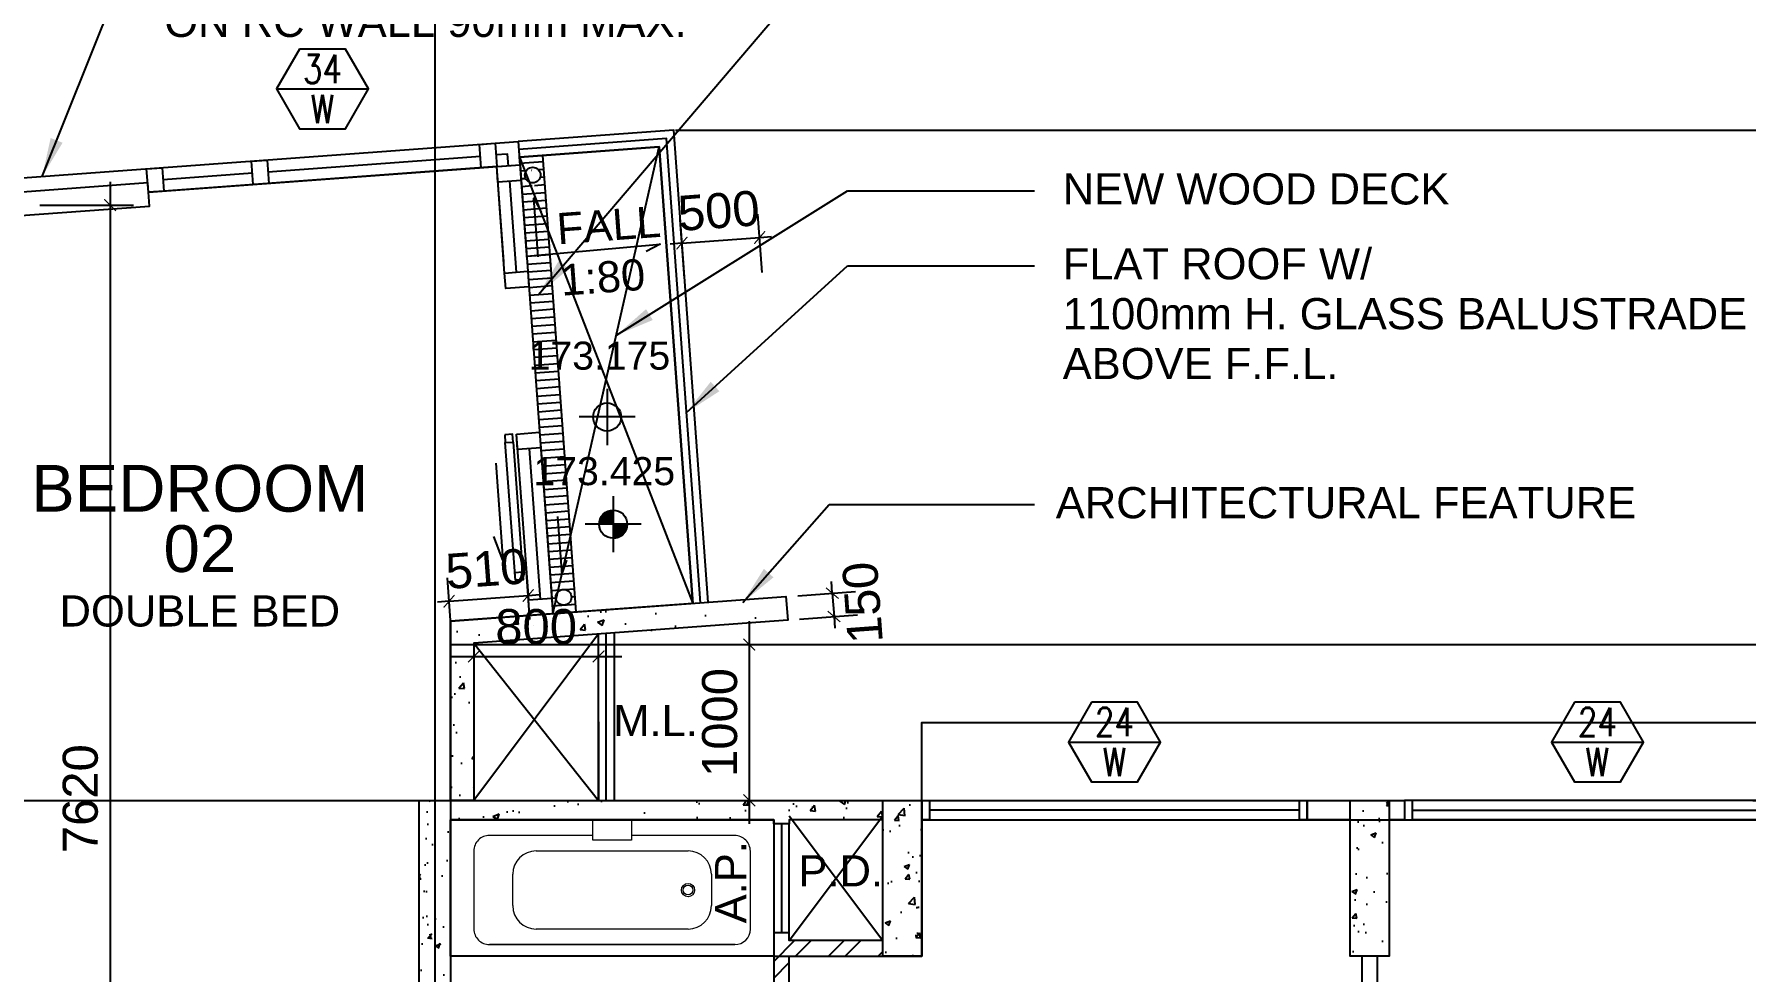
# Model space of a CAD drawing. Header units: millimetres. Extents: x 1500 to 71987, y 7230 to 49618.
# Drawn here: x 52428 to 63415, y 34350 to 40367 of the extents above; entities that cross this region are included whole.
import ezdxf
from ezdxf.enums import TextEntityAlignment as Align

# ---------------------------------------------------------------- set-up
doc = ezdxf.new("R2010")
doc.units = ezdxf.units.MM
doc.header["$MEASUREMENT"] = 0
doc.linetypes.add('CENTERX2', pattern=[101.6, 63.5, -12.7, 12.7, -12.7])
doc.layers.get('0').update_dxf_attribs({"color": 8})
doc.layers.get('Defpoints').update_dxf_attribs({"color": 8})
for name, color, linetype in [('Architectural Features', 8, 'Continuous'), ('arrow', 8, 'Continuous'), ('channel', 8, 'Continuous'), ('DLN032__', 8, 'Continuous'), ('DLN314__', 8, 'Continuous'), ('Dry Wall', 8, 'Continuous'), ('FP - BUILDIN FURNITURE', 8, 'Continuous'), ('GBP A.P.', 8, 'Continuous'), ('GBP Dim', 8, 'Continuous'), ('GBP Text 200', 8, 'Continuous'), ('GBP Text 250', 8, 'Continuous'), ('grid', 8, 'CENTERX2'), ('hatch', 8, 'Continuous'), ('LEVEL', 8, 'Continuous'), ('metal louvres', 8, 'Continuous'), ('PD', 8, 'Continuous'), ('PD DOOR', 8, 'Continuous'), ('RCP_text', 8, 'Continuous'), ('TEXT', 8, 'Continuous'), ('TEXT Ref', 8, 'Continuous'), ('WALL-NEW', 8, 'Continuous'), ('WALL-STRUCTURE', 8, 'Continuous'), ('WINDOW', 8, 'Continuous'), ('Window Mark', 8, 'Continuous'), ('WINDOW-MULLION', 8, 'Continuous'), ('zzz-room mix', 8, 'Continuous')]:
    doc.layers.add(name, color=color, linetype=linetype)
doc.layers.add('TENDER LP-Furn loose2', color=8, linetype='Continuous', lineweight=0)
doc.styles.add('ARIAL', font='arial.ttf')
doc.styles.add('BH', font='arial.ttf')
doc.styles.add('ROMANS', font='romans.shx')
doc.dimstyles.new('200 GBP', dxfattribs={"dimscale": 1.5, "dimtxt": 150, "dimasz": 50, "dimexe": 100, "dimexo": 50, "dimgap": 50, "dimtad": 1, "dimdec": 0, "dimzin": 0, "dimdsep": 46, "dimtxsty": 'BH', "dimblk": 'ARCHTICK', "dimcen": 0.09, "dimdle": 100, "dimclrd": 9, "dimclre": 9, "dimclrt": 1, "dimadec": 0, "dimazin": 0, "dimtfac": 1, "dimtdec": 0, "dimtix": 1, "dimtmove": 2, "dimatfit": 3, "dimldrblk": 'ARCHTICK', "dimfxl": 300, "dimfxlon": 1, "dimtolj": 1, "dimtzin": 0, "dimarcsym": 0})
doc.dimstyles.get("Standard").update_dxf_attribs({"dimtxt": 0.18, "dimasz": 0.18, "dimexe": 0.18, "dimexo": 0.0625, "dimgap": 0.09, "dimtad": 0, "dimtih": 1, "dimtoh": 1, "dimdec": 4, "dimzin": 0, "dimdsep": 46, "dimtxsty": 'Standard', "dimcen": 0.09, "dimadec": 0, "dimazin": 0, "dimtfac": 1, "dimtdec": 4, "dimtofl": 0, "dimtmove": 0, "dimatfit": 3, "dimfxl": 1, "dimtolj": 1, "dimtzin": 0, "dimarcsym": 0})

# ---------------------------------------------------------------- blocks, each defined once
blk = doc.blocks.new('MISCWINDOWS')
blk.add_line((-4.04, 0), (4.04, 0))
blk.add_lwpolyline([(-2.02, 3.5), (-4.04, 0), (-2.02, -3.5), (2.02, -3.5), (4.04, 0), (2.02, 3.5)], close=True)
at = {"style": 'BH'}
for tag, p in [('MARK_NUMBER', (0, 1.75)), ('DWG_NUMBER', (0, -1.75))]:
    blk.add_attdef(tag, text='', height=2.5, dxfattribs=at).set_placement(p, align=Align.MIDDLE_CENTER)
blk = doc.blocks.new('A$C65CE4B9A')
at = {"layer": 'grid', "ltscale": 200}
for p, q in [((-14000, 10500), (-14000, -20450)), ((-66500, 0), (0, 0))]:
    blk.add_line(p, q, dxfattribs=at)
blk = doc.blocks.new('_ArchTick')
at = {"color": 0, "const_width": 0.1}
blk.add_lwpolyline([(0.5, 0.5), (-0.5, -0.5)], dxfattribs=at)
blk = doc.blocks.new('*D191')
at = {"layer": 'Defpoints', "color": 0, "transparency": 16777216}
for p in [(56535, 42791), (56535, 42341), (52000, 39118)]:
    blk.add_point(p, dxfattribs=at)
at = {"layer": 'GBP Dim', "color": 9, "lineweight": -2, "transparency": 16777216}
for p, q in [((52000, 42341), (52000, 42941)), ((56535, 42416), (56535, 42941)), ((51850, 42791), (56685, 42791))]:
    blk.add_line(p, q, dxfattribs=at)
at = {"layer": 'GBP Dim', "color": 9, "lineweight": -2, "transparency": 16777216, "xscale": 75, "yscale": 75, "zscale": 75, "rotation": 180}
blk.add_blockref('_ArchTick', (52000, 42791), dxfattribs=at)
at = {"layer": 'GBP Dim', "color": 9, "lineweight": -2, "transparency": 16777216, "xscale": 75, "yscale": 75, "zscale": 75}
blk.add_blockref('_ArchTick', (56535, 42791), dxfattribs=at)
at = {"layer": 'GBP Dim', "transparency": 16777216, "insert": (54267, 42980), "char_height": 225, "attachment_point": 5, "style": 'BH'}
blk.add_mtext('\\A1;4535', dxfattribs=at)
blk = doc.blocks.new('*D200')
at = {"layer": 'Defpoints', "color": 0, "transparency": 16777216}
for p in [(53024, 41227), (53161, 39354), (52039, 39271)]:
    blk.add_point(p, dxfattribs=at)
at = {"layer": 'GBP Dim', "color": 9, "lineweight": -2, "transparency": 16777216}
for p, q in [((53056, 40778), (53013, 41377)), ((51752, 41134), (53173, 41238)), ((51934, 40696), (51891, 41294))]:
    blk.add_line(p, q, dxfattribs=at)
at = {"layer": 'GBP Dim', "color": 9, "lineweight": -2, "transparency": 16777216, "xscale": 75, "yscale": 75, "zscale": 75}
for p, rotation in [((53024, 41227), 4.194182783190666), ((51902, 41145), 184.1941827831907)]:
    blk.add_blockref('_ArchTick', p, dxfattribs=dict(at, rotation=rotation))
at = {"layer": 'GBP Dim', "transparency": 16777216, "insert": (52449, 41375), "char_height": 225, "attachment_point": 5, "rotation": 4.1942, "style": 'BH'}
blk.add_mtext('\\A1;1125', dxfattribs=at)
blk = doc.blocks.new('*D201')
at = {"layer": 'Defpoints', "color": 0, "transparency": 16777216}
for p in [(55412, 41402), (55550, 39529), (53161, 39354)]:
    blk.add_point(p, dxfattribs=at)
at = {"layer": 'GBP Dim', "color": 9, "lineweight": -2, "transparency": 16777216}
for p, q in [((55445, 40953), (55401, 41552)), ((52874, 41216), (55562, 41413)), ((53056, 40778), (53013, 41377))]:
    blk.add_line(p, q, dxfattribs=at)
at = {"layer": 'GBP Dim', "color": 9, "lineweight": -2, "transparency": 16777216, "xscale": 75, "yscale": 75, "zscale": 75}
for p, rotation in [((55412, 41402), 4.194182783190666), ((53024, 41227), 184.1941827831907)]:
    blk.add_blockref('_ArchTick', p, dxfattribs=dict(at, rotation=rotation))
at = {"layer": 'GBP Dim', "transparency": 16777216, "insert": (54204, 41504), "char_height": 225, "attachment_point": 5, "rotation": 4.1942, "style": 'BH'}
blk.add_mtext('\\A1;2395', dxfattribs=at)
blk = doc.blocks.new('*D171')
at = {"layer": 'Defpoints', "color": 0, "transparency": 16777216}
for p in [(56409, 41475), (56547, 39602), (55550, 39529)]:
    blk.add_point(p, dxfattribs=at)
at = {"layer": 'GBP Dim', "color": 9, "lineweight": -2, "transparency": 16777216}
for p, q in [((55445, 40953), (55401, 41552)), ((56442, 41026), (56399, 41625)), ((55263, 41391), (56559, 41486))]:
    blk.add_line(p, q, dxfattribs=at)
at = {"layer": 'GBP Dim', "color": 9, "lineweight": -2, "transparency": 16777216, "xscale": 75, "yscale": 75, "zscale": 75}
for p, rotation in [((55412, 41402), 184.1941827831907), ((56409, 41475), 4.194182783190666)]:
    blk.add_blockref('_ArchTick', p, dxfattribs=dict(at, rotation=rotation))
at = {"layer": 'GBP Dim', "transparency": 16777216, "insert": (55897, 41628), "char_height": 225, "attachment_point": 5, "rotation": 4.1942, "style": 'BH'}
blk.add_mtext('\\A1;1000', dxfattribs=at)
blk = doc.blocks.new('*D163')
at = {"layer": 'Defpoints', "color": 0, "transparency": 16777216}
for p in [(55599, 36765), (55107, 36500), (55616, 36537)]:
    blk.add_point(p, dxfattribs=at)
at = {"layer": 'GBP Dim', "color": 9, "lineweight": -2, "transparency": 16777216}
for p, q in [((55610, 36612), (55588, 36915)), ((55102, 36575), (55080, 36878)), ((55091, 36728), (55016, 36723)), ((55091, 36728), (55599, 36765)), ((55599, 36765), (55674, 36771))]:
    blk.add_line(p, q, dxfattribs=at)
at = {"layer": 'GBP Dim', "color": 9, "lineweight": -2, "transparency": 16777216, "xscale": 75, "yscale": 75, "zscale": 75}
for p, rotation in [((55599, 36765), 184.1656298910636), ((55091, 36728), 4.165629891063656)]:
    blk.add_blockref('_ArchTick', p, dxfattribs=dict(at, rotation=rotation))
at = {"layer": 'GBP Dim', "transparency": 16777216, "insert": (55331, 36936), "char_height": 225, "attachment_point": 5, "rotation": 4.1656, "style": 'BH'}
blk.add_mtext('\\A1;510', dxfattribs=at)
blk = doc.blocks.new('*D164')
at = {"layer": 'Defpoints', "color": 0, "transparency": 16777216}
for p in [(52039, 39271), (52050, 31651), (52915, 31651)]:
    blk.add_point(p, dxfattribs=at)
at = {"layer": 'GBP Dim', "color": 9, "lineweight": -2, "transparency": 16777216}
for p, q in [((52915, 39421), (52915, 31501)), ((52465, 39271), (53065, 39271)), ((52465, 31651), (53065, 31651))]:
    blk.add_line(p, q, dxfattribs=at)
at = {"layer": 'GBP Dim', "color": 9, "lineweight": -2, "transparency": 16777216, "xscale": 75, "yscale": 75, "zscale": 75}
for p, rotation in [((52915, 39271), 90), ((52915, 31651), 270)]:
    blk.add_blockref('_ArchTick', p, dxfattribs=dict(at, rotation=rotation))
at = {"layer": 'GBP Dim', "transparency": 16777216, "insert": (52725, 35461), "char_height": 225, "attachment_point": 5, "rotation": 90, "style": 'BH'}
blk.add_mtext('\\A1;7620', dxfattribs=at)
blk = doc.blocks.new('*D142')
at = {"layer": 'Defpoints', "color": 0, "transparency": 16777216}
for p in [(55600, 35950), (55600, 35450), (67378, 35450)]:
    blk.add_point(p, dxfattribs=at)
at = {"layer": 'GBP Dim', "color": 9, "lineweight": -2, "transparency": 16777216}
for p, q in [((66928, 35950), (67528, 35950)), ((67378, 35950), (67378, 36025)), ((67378, 35950), (67378, 35450)), ((66928, 35450), (67528, 35450)), ((67378, 35450), (67378, 35375))]:
    blk.add_line(p, q, dxfattribs=at)
at = {"layer": 'GBP Dim', "color": 9, "lineweight": -2, "transparency": 16777216, "xscale": 75, "yscale": 75, "zscale": 75}
for p, rotation in [((67378, 35950), 270), ((67378, 35450), 90)]:
    blk.add_blockref('_ArchTick', p, dxfattribs=dict(at, rotation=rotation))
at = {"layer": 'GBP Dim', "transparency": 16777216, "insert": (67188, 35700), "char_height": 225, "attachment_point": 5, "rotation": 90, "style": 'BH'}
blk.add_mtext('\\A1;500', dxfattribs=at)
blk = doc.blocks.new('*D139')
at = {"layer": 'Defpoints', "color": 0, "transparency": 16777216}
for p in [(57044, 39750), (67378, 39750), (67378, 36450)]:
    blk.add_point(p, dxfattribs=at)
at = {"layer": 'GBP Dim', "color": 9, "lineweight": -2, "transparency": 16777216}
for p, q in [((67378, 36300), (67378, 39900)), ((66928, 39750), (67528, 39750)), ((67378, 36450), (67228, 36450))]:
    blk.add_line(p, q, dxfattribs=at)
at = {"layer": 'GBP Dim', "color": 9, "lineweight": -2, "transparency": 16777216, "xscale": 75, "yscale": 75, "zscale": 75}
for p, rotation in [((67378, 39750), 90), ((67378, 36450), 270)]:
    blk.add_blockref('_ArchTick', p, dxfattribs=dict(at, rotation=rotation))
at = {"layer": 'GBP Dim', "transparency": 16777216, "insert": (67188, 38100), "char_height": 225, "attachment_point": 5, "rotation": 90, "style": 'BH'}
blk.add_mtext('\\A1;3300', dxfattribs=at)
blk = doc.blocks.new('*D98')
at = {"layer": 'Defpoints', "color": 0, "transparency": 16777216}
for p in [(57254, 36758), (57265, 36608), (57562, 36630)]:
    blk.add_point(p, dxfattribs=at)
at = {"layer": 'GBP Dim', "color": 9, "lineweight": -2, "transparency": 16777216}
for p, q in [((57551, 36780), (57546, 36854)), ((57329, 36763), (57701, 36791)), ((57551, 36780), (57562, 36630)), ((57340, 36614), (57712, 36641)), ((57562, 36630), (57567, 36555))]:
    blk.add_line(p, q, dxfattribs=at)
at = {"layer": 'GBP Dim', "color": 9, "lineweight": -2, "transparency": 16777216, "xscale": 75, "yscale": 75, "zscale": 75}
for p, rotation in [((57551, 36780), 274.2005512988954), ((57562, 36630), 94.20055129889545)]:
    blk.add_blockref('_ArchTick', p, dxfattribs=dict(at, rotation=rotation))
at = {"layer": 'GBP Dim', "transparency": 16777216, "insert": (57746, 36719), "char_height": 225, "attachment_point": 5, "rotation": 94.2006, "style": 'BH'}
blk.add_mtext('\\A1;150', dxfattribs=at)
blk = doc.blocks.new('ELEX')
at = {"layer": 'DLN032__'}
for p, q in [((0, 0.5), (0, -0.5)), ((0.5, 0), (-0.5, 0))]:
    blk.add_line(p, q, dxfattribs=at)
blk.add_circle((0, 0), 0.25, dxfattribs=at)
at = {"layer": 'DLN032__', "style": 'ROMANS'}
blk.add_attdef('ELEX', (0.257, 0.354), '', height=0.5, dxfattribs=at)
blk = doc.blocks.new('A$C2F825CED')
at = {"layer": 'TENDER LP-Furn loose2'}
blk.add_lwpolyline([(-532, 503), (-282, 503), (-282, 373), (-532, 373)], close=True, dxfattribs=at)
for points in [[(-1295, -198, 0.414214), (-1195, -298), (380, -298, 0.414194), (480, -198), (480, 302, 0.414214), (380, 402), (-282, 403)], [(-532, 403), (-1195, 403, 0.414214), (-1295, 303), (-1295, -198)]]:
    blk.add_lwpolyline(points, format="xyb", dxfattribs=at)
for points in [[(-895, 303), (80, 303)], [(-1045, -48), (-1045, 153)], [(230, 153), (230, -48)], [(80, -198), (-895, -198)], [(383, -298), (-1195, -298)]]:
    blk.add_lwpolyline(points, dxfattribs=at)
for radius in [42.4, 31.4]:
    blk.add_circle((80, 52), radius, dxfattribs=at)
for centre, start, end in [((-895, 153), 90, 180), ((80, 153), 0, 90), ((-895, -48), 180, 270), ((80, -48), 270, 0)]:
    blk.add_arc(centre, 150, start, end, dxfattribs=at)
blk = doc.blocks.new('*D88')
at = {"layer": 'Defpoints', "color": 0, "transparency": 16777216}
for p in [(55600, 36450), (55600, 35950), (67378, 35950)]:
    blk.add_point(p, dxfattribs=at)
at = {"layer": 'GBP Dim', "color": 9, "lineweight": -2, "transparency": 16777216}
for p, q in [((67378, 36600), (67378, 35800)), ((66928, 36450), (67528, 36450)), ((66928, 35950), (67528, 35950))]:
    blk.add_line(p, q, dxfattribs=at)
at = {"layer": 'GBP Dim', "color": 9, "lineweight": -2, "transparency": 16777216, "xscale": 75, "yscale": 75, "zscale": 75}
for p, rotation in [((67378, 36450), 90), ((67378, 35950), 270)]:
    blk.add_blockref('_ArchTick', p, dxfattribs=dict(at, rotation=rotation))
at = {"layer": 'GBP Dim', "transparency": 16777216, "insert": (67188, 36450), "char_height": 225, "attachment_point": 5, "rotation": 90, "style": 'BH'}
blk.add_mtext('\\A1;500', dxfattribs=at)
blk = doc.blocks.new('*D46')
at = {"layer": 'Defpoints', "color": 0, "transparency": 16777216}
for p in [(56456, 40805), (56469, 39249), (56565, 39318)]:
    blk.add_point(p, dxfattribs=at)
at = {"layer": 'GBP Dim', "color": 9, "lineweight": -2, "transparency": 16777216}
for p, q in [((56372, 40573), (56345, 40947)), ((56472, 40580), (56445, 40954)), ((56356, 40797), (56281, 40792)), ((56356, 40797), (56456, 40805)), ((56456, 40805), (56530, 40810))]:
    blk.add_line(p, q, dxfattribs=at)
at = {"layer": 'GBP Dim', "color": 9, "lineweight": -2, "transparency": 16777216, "xscale": 75, "yscale": 75, "zscale": 75}
for p, rotation in [((56356, 40797), 4.194182783190666), ((56456, 40805), 184.1941827831907)]:
    blk.add_blockref('_ArchTick', p, dxfattribs=dict(at, rotation=rotation))
at = {"layer": 'GBP Dim', "transparency": 16777216, "insert": (56392, 40990), "char_height": 225, "attachment_point": 5, "rotation": 4.1942, "style": 'BH'}
blk.add_mtext('\\A1;100', dxfattribs=at)
blk = doc.blocks.new('*D38')
at = {"layer": 'Defpoints', "color": 0, "transparency": 16777216}
for p in [(57085, 39063), (57121, 38570), (56622, 38533)]:
    blk.add_point(p, dxfattribs=at)
at = {"layer": 'GBP Dim', "color": 9, "lineweight": -2, "transparency": 16777216}
for p, q in [((56603, 38802), (56575, 39176)), ((57101, 38839), (57074, 39213)), ((56586, 39027), (56511, 39021)), ((56586, 39027), (57085, 39063)), ((57085, 39063), (57160, 39069))]:
    blk.add_line(p, q, dxfattribs=at)
at = {"layer": 'GBP Dim', "color": 9, "lineweight": -2, "transparency": 16777216, "xscale": 75, "yscale": 75, "zscale": 75}
for p, rotation in [((56586, 39027), 4.191912208291102), ((57085, 39063), 184.1919122082911)]:
    blk.add_blockref('_ArchTick', p, dxfattribs=dict(at, rotation=rotation))
at = {"layer": 'GBP Dim', "transparency": 16777216, "insert": (56822, 39234), "char_height": 225, "attachment_point": 5, "rotation": 4.1919, "style": 'BH'}
blk.add_mtext('\\A1;500', dxfattribs=at)
blk = doc.blocks.new('*D230')
at = {"layer": 'Defpoints', "color": 0, "transparency": 16777216}
for p in [(55150, 36450), (55150, 35450), (57018, 35450)]:
    blk.add_point(p, dxfattribs=at)
at = {"layer": 'GBP Dim', "color": 9, "lineweight": -2, "transparency": 16777216}
for p, q in [((57018, 36600), (57018, 35300)), ((56568, 36450), (57168, 36450)), ((56568, 35450), (57168, 35450))]:
    blk.add_line(p, q, dxfattribs=at)
at = {"layer": 'GBP Dim', "color": 9, "lineweight": -2, "transparency": 16777216, "xscale": 75, "yscale": 75, "zscale": 75}
for p, rotation in [((57018, 36450), 90), ((57018, 35450), 270)]:
    blk.add_blockref('_ArchTick', p, dxfattribs=dict(at, rotation=rotation))
at = {"layer": 'GBP Dim', "transparency": 16777216, "insert": (56829, 35950), "char_height": 225, "attachment_point": 5, "rotation": 90, "style": 'BH'}
blk.add_mtext('\\A1;1000', dxfattribs=at)
blk = doc.blocks.new('*D292')
at = {"layer": 'Defpoints', "color": 0, "transparency": 16777216}
for p in [(55250, 36374), (56050, 36374), (56050, 35720)]:
    blk.add_point(p, dxfattribs=at)
at = {"layer": 'GBP Dim', "color": 9, "lineweight": -2, "transparency": 16777216}
for p, q in [((56050, 35924), (56050, 36524)), ((55100, 36374), (56200, 36374)), ((55250, 36374), (55250, 36224))]:
    blk.add_line(p, q, dxfattribs=at)
at = {"layer": 'GBP Dim', "color": 9, "lineweight": -2, "transparency": 16777216, "xscale": 75, "yscale": 75, "zscale": 75, "rotation": 180}
blk.add_blockref('_ArchTick', (55250, 36374), dxfattribs=at)
at = {"layer": 'GBP Dim', "color": 9, "lineweight": -2, "transparency": 16777216, "xscale": 75, "yscale": 75, "zscale": 75}
blk.add_blockref('_ArchTick', (56050, 36374), dxfattribs=at)
at = {"layer": 'GBP Dim', "transparency": 16777216, "insert": (55650, 36564), "char_height": 225, "attachment_point": 5, "style": 'BH'}
blk.add_mtext('\\A1;800', dxfattribs=at)
blk = doc.blocks.new('A$C5EA723AD')
at = {"layer": 'GBP Text 200', "style": 'BH'}
for s, p in [('ALUM. CLADDING', (440, 1269)), ('ON RC WALL 90mm MAX.', (440, 961))]:
    blk.add_text(s, height=200, dxfattribs=at).set_placement(p)
at = {"layer": 'arrow'}
blk.add_leader([(-344, 65), (138, 1270), (343, 1270)], dimstyle='Standard', override={"dimscale": 2, "dimtxt": 200, "dimasz": 125, "dimexe": 166.67, "dimexo": 100, "dimgap": 100, "dimtih": 0, "dimtoh": 0, "dimdec": 0, "dimrnd": 5.001, "dimtxsty": 'BH', "dimdle": 166.666667, "dimclrd": 9, "dimclre": 9, "dimclrt": 1, "dimtdec": 0, "dimtix": 1, "dimtofl": 1, "dimtmove": 2, "dimfxl": 50}, dxfattribs=at)

msp = doc.modelspace()

# ---------------------------------------------------------------- hatches: boundary and pattern name
at = {"layer": 'channel'}
h = msp.add_hatch(dxfattribs=at)
h.set_pattern_fill('ANSI31,_O', color=256, scale=400, angle=139.19313)
h.set_pattern_definition([(184.193125, (3247.715, -2746.605), (3.655927, -49.866163), [])])
edge = h.paths.add_edge_path(flags=16)
edge.add_arc((55825.7, 36747.5), 49.5, 4.19313, 364.19313)
edge = h.paths.add_edge_path()
edge.add_arc((55627.8, 39446.1), 50.3, 0, 360)
h.paths.add_polyline_path([(55692.5, 39589.4), (55542.9, 39578.5), (55757.8, 36648.3), (55907.4, 36659.3)])
edge = h.paths.add_edge_path()
edge.add_arc((55627.8, 39446.1), 50.3, 22.83436, 176.93188)
edge.add_arc((55624.8, 39463.8), 49.5, 2.09403, 197.67221, ccw=False)
at = {"layer": 'DLN032__'}
h = msp.add_hatch(dxfattribs=at)
h.set_pattern_fill('ANSI31', color=256)
h.paths.add_polyline_path([(56144.4, 37312.7, 0.4142136), (56054.4, 37222.7), (56144.4, 37222.7)])
h.paths.add_polyline_path([(56234.4, 37222.7), (56144.4, 37222.7), (56144.4, 37132.7, 0.4142136)])
at = {"layer": 'hatch'}
h = msp.add_hatch(dxfattribs=at)
h.set_pattern_fill('AR-CONC', color=256, scale=60, style=0)
h.set_pattern_definition([(50, (323672.64, -85897.1), (430.3561, -37.6513), [45, -495]), (355, (323672.64, -85897.1), (-83.2508, 451.3153), [36, -396]), (100.4514, (323708.5, -85900.22), (347.1056, 413.6637), [38.2441, -420.68527]), (46.1842, (323672.64, -85777.1), (640.3446, -99.3114), [67.5, -742.5]), (96.6356, (323726, -85785.36), (560.7976, 584.4707), [57.3662, -631.0278]), (351.1842, (323672.64, -85777.1), (560.7972, 584.4712), [54, -594]), (21, (323732.64, -85807.1), (358.14423, -241.57133), [45, -495]), (326, (323732.64, -85807.1), (145.9892, 435.09), [36, -396]), (71.4514, (323762.5, -85827.2), (504.1336, 193.5183), [38.2441, -420.68527]), (37.5, (323672.64, -85897.09), (7.29591, 199.73631), [0, -391.2, 0, -402, 0, -397.5]), (7.5, (323672.64, -85897.09), (157.84172, 236.64703), [0, -229.2, 0, -382.2, 0, -151.5]), (327.5, (323538.84, -85897.09), (320.29346, -13.53292), [0, -150, 0, -468, 0, -621]), (317.5, (323478.84, -85897.1), (349.9117, 60.063), [0, -195, 0, -310.8, 0, -441])])
h.paths.add_polyline_path([(55100, 36600), (57253.7, 36758.2), (57264.8, 36607.4), (55250, 36459.8), (55250, 35450), (55100, 35450)])
h = msp.add_hatch(dxfattribs=at)
h.set_pattern_fill('AR-CONC', color=256, scale=2, style=0)
h.set_pattern_definition([(50, (-576161.28, 762350.3), (364.36934, -31.87817), [38.1, -419.1]), (355, (-576161.28, 762350.3), (-70.48565, 382.11329), [30.48, -335.28]), (100.451, (-576130.9, 762347.65), (293.885, 350.23338), [32.38, -356.18]), (46.1842, (-576161.3, 762451.9), (542.15808, -84.08466), [57.15, -628.65]), (96.6356, (-576116.1, 762444.9), (474.80847, 494.8511), [48.57, -534.27]), (351.184, (-576161.3, 762451.9), (474.8092, 494.85024), [45.72, -502.92]), (21, (-576110.48, 762426.5), (303.22976, -204.53104), [38.1, -419.1]), (326, (-576110.48, 762426.5), (123.60406, 368.37593), [30.48, -335.28]), (71.4514, (-576085.2, 762409.46), (426.83298, 163.84572), [32.38, -356.18]), (37.5, (-576161.28, 762350.3), (6.177207, 169.110078), [0, -331.216, 0, -340.36, 0, -336.55]), (7.5, (-576161.28, 762350.3), (133.639325, 200.36115), [0, -194.056, 0, -323.596, 0, -128.27]), (327.5, (-576274.56, 762350.3), (271.18119, -11.457488), [0, -127, 0, -396.24, 0, -525.78]), (317.5, (-576325.36, 762350.3), (296.25836, 50.85298), [0, -165.1, 0, -263.144, 0, -373.38])])
h.paths.add_polyline_path([(55100, 32650), (54900, 32650), (54900, 35450), (55100, 35450)])
h = msp.add_hatch(dxfattribs=at)
h.set_pattern_fill('AR-CONC', color=256, scale=60, style=0)
h.set_pattern_definition([(50, (0, 1e-10), (430.3561, -37.6513), [45, -495]), (355, (0, 1e-10), (-83.2508, 451.3153), [36, -396]), (100.4514, (35.86, -3.14), (347.1056, 413.6637), [38.244, -420.6853]), (46.1842, (0, 120), (640.3446, -99.3114), [67.5, -742.5]), (96.6356, (53.36, 111.7), (560.7976, 584.471), [57.366, -631.028]), (351.1842, (0, 120), (560.797, 584.471), [54, -594]), (21, (60, 90), (358.1442, -241.5713), [45, -495]), (326, (60, 90), (145.9892, 435.09), [36, -396]), (71.4514, (89.85, 69.87), (504.1336, 193.5183), [38.244, -420.6853]), (37.5, (0, 1e-10), (7.2959, 199.7363), [0, -391.2, 0, -402, 0, -397.5]), (7.5, (0, 1e-10), (157.8417, 236.647), [0, -229.2, 0, -382.2, 0, -151.5]), (327.5, (-133.8, 1e-10), (320.29346, -13.53292), [0, -150, 0, -468, 0, -621]), (317.5, (-193.8, 1e-10), (349.9117, 60.063), [0, -195, 0, -310.8, 0, -441])])
edge = h.paths.add_edge_path()
edge.add_line((55100, 35449.9), (57875, 35450))
edge.add_line((57875, 35450), (57875, 35325))
edge.add_line((57875, 35325), (57275, 35325))
edge.add_line((57275, 35325), (57275.2, 35299.9))
edge.add_line((57275.2, 35299.9), (57175, 35299.9))
edge.add_line((57175, 35299.9), (57175, 35325))
edge.add_line((57175, 35325), (55100, 35325))
edge.add_line((55100, 35325), (55100, 35449.9))
h = msp.add_hatch(dxfattribs=at)
h.set_pattern_fill('AR-CONC', color=256, scale=50, style=0)
h.set_pattern_definition([(50, (-579051.98, 745630.23), (358.63009, -31.37607), [37.5, -412.5]), (355, (-579051.98, 745630.23), (-69.37567, 376.09607), [30, -330]), (100.4514, (-579022.1, 745627.62), (289.25469, 344.71977), [31.8701, -350.57106]), (46.1842, (-579052, 745730.23), (533.62052, -82.7595), [56.25, -618.75]), (96.6356, (-579007.5, 745723.34), (467.33135, 487.05894), [47.80514, -525.8565]), (351.1842, (-579052, 745730.23), (467.33097, 487.0593), [45, -495]), (21, (-579001.98, 745705.23), (298.45353, -201.309445), [37.5, -412.5]), (326, (-579001.98, 745705.23), (121.65767, 362.57502), [30, -330]), (71.4514, (-578977.1, 745688.46), (420.11131, 161.26525), [31.8701, -350.57106]), (37.5, (-579051.98, 745630.23), (6.079928, 166.446927), [0, -326, 0, -335, 0, -331.25]), (7.5, (-579051.98, 745630.23), (131.53477, 197.205856), [0, -191, 0, -318.5, 0, -126.25]), (327.5, (-579163.48, 745630.23), (266.911218, -11.277436), [0, -125, 0, -390, 0, -517.5]), (317.5, (-579213.48, 745630.23), (291.593085, 50.05249), [0, -162.5, 0, -259, 0, -367.5])])
h.paths.add_polyline_path([(61125, 34450), (60875, 34450), (60875, 35450), (61125, 35450)])
edge = h.paths.add_edge_path()
edge.add_line((57875, 35450), (57875, 35450))
edge.add_line((57875, 35450), (58125, 35450))
edge.add_line((58125, 35450), (58125, 34450))
edge.add_line((58125, 34450), (57875, 34450))
edge.add_line((57875, 34450), (57875, 35450))
h = msp.add_hatch(dxfattribs=at)
h.set_pattern_fill('ANSI32', color=256, scale=600, style=0)
h.set_pattern_definition([(45, (53000, 28650.04), (-159.099, 159.099), []), (45, (53106.06, 28650.04), (-159.099, 159.099), [])])
h.paths.add_polyline_path([(57275, 28925.2), (57175, 28925.2), (57175, 28650.1), (57875, 28650), (57875, 28750.1), (57274.9, 28749.9), (57275, 28925.2)])
h.paths.add_polyline_path([(58125, 29600.1), (58125, 29849.9), (57275.1, 29849.9), (57275.1, 34449.9), (57875, 34449.9), (57875, 34549.9), (57275, 34549.9), (57275.2, 34599.9), (57175, 34599.9), (57175, 31649.9), (53000, 31649.9), (53000, 31549.9), (54900, 31549.9), (54900, 29800.1), (55000, 29800.1), (55000, 31549.9), (57175, 31549.9), (57175, 29325.2), (57275, 29325.1), (57275.1, 29749.9), (58025, 29749.9), (58025, 29600.1), (58125, 29600.1)])

# ---------------------------------------------------------------- linework, layer by layer
msp.add_line((56050, 35954.9), (56050, 35450))
for centre in [(55627.8, 39463.6), (55826.5, 36753.5)]:
    msp.add_circle(centre, 50.3)
at = {"layer": 'Architectural Features', "ltscale": 50}
msp.add_lwpolyline([(58125, 35450.1), (58125, 35950.1), (66500, 35950.1), (66500, 35249.9), (66000, 35249.9)], dxfattribs=at)
at = {"layer": 'channel', "ltscale": 1000}
for p, q in [((55542.9, 39578.5), (56655.4, 36714.2)), ((55757.8, 36648.3), (56440.5, 39644.3))]:
    msp.add_line(p, q, dxfattribs=at)
at = {"layer": 'channel'}
for p, q in [((55549.4, 39490.8), (55574, 39492.6)), ((55553.1, 39440.6), (55577.7, 39442.4)), ((55674.4, 39500), (55699, 39501.8)), ((55678, 39449.8), (55702.6, 39451.6)), ((55750.5, 36748), (55776.3, 36749.9)), ((55754.1, 36698.2), (55903.7, 36709.2)), ((55876.7, 36757.2), (55900.1, 36758.9))]:
    msp.add_line(p, q, dxfattribs=at)
at = {"layer": 'channel', "ltscale": 1000}
for points in [[(55542.9, 39578.5), (55757.8, 36648.3), (55907.4, 36659.3), (55692.5, 39589.4)], [(55663.3, 38938.4), (55635.7, 39314.2), (55681.2, 39224.4)], [(55612.9, 38945), (56445.4, 39019.2), (56356.4, 38972.1)], [(55787.2, 37273), (55814.7, 36897.1), (55846.6, 36992.6)]]:
    msp.add_lwpolyline(points, dxfattribs=at)
at = {"layer": 'DLN314__'}
for p, q in [((56050, 35450), (56050, 36518.4)), ((56150, 36525.7), (56150, 35449.9))]:
    msp.add_line(p, q, dxfattribs=at)
at = {"layer": 'DLN314__', "ltscale": 20}
msp.add_line((56100, 35449.9), (56100, 36522.1), dxfattribs=at)
at = {"layer": 'Dry Wall'}
msp.add_lwpolyline([(61050, 34450), (60950, 34450), (60950, 31750), (61050, 31750)], close=True, dxfattribs=at)
at = {"layer": 'FP - BUILDIN FURNITURE'}
msp.add_lwpolyline([(57175, 34449.9), (55100, 34449.9), (55100, 35325), (57175, 35325)], close=True, dxfattribs=at)
at = {"layer": 'PD'}
msp.add_line((57175, 35299.9), (57175, 34599.9), dxfattribs=at)
at = {"layer": 'PD', "ltscale": 20}
for points in [[(56050, 36518.4), (55250, 35450)], [(55250, 36459.8), (56050, 35450)], [(57275, 34549.9), (57875, 35349.9)], [(57275, 35349.9), (57875, 34549.9)]]:
    msp.add_lwpolyline(points, dxfattribs=at)
at = {"layer": 'PD'}
msp.add_lwpolyline([(57275.2, 34599.9), (57275.2, 35299.9)], dxfattribs=at)
at = {"layer": 'PD DOOR'}
msp.add_line((57225.1, 35299.9), (57225.1, 34599.9), dxfattribs=at)
at = {"layer": 'RCP_text', "ltscale": 50}
for p, q in [((66878.1, 39750.3), (56543.9, 39750.3)), ((66879.2, 36448.8), (55100, 36448.8))]:
    msp.add_line(p, q, dxfattribs=at)
at = {"layer": 'WALL-NEW'}
for points in [[(52034.5, 39331.2), (52045.5, 39181.6), (53167.5, 39263.9), (53156.5, 39413.5), (52034.5, 39331.2)], [(55100, 36600), (57253.7, 36758.2), (57264.8, 36607.4), (55250, 36459.8), (55250, 35450), (55100, 35450), (55100, 36600)], [(55100, 36600), (57253.7, 36758.2), (57264.8, 36607.4), (55250, 36459.8), (55250, 35450), (55100, 35450), (55100, 36600)], [(55100, 35449.9), (57875, 35450), (57875, 35450)], [(61125, 35450), (61125, 35450), (61225, 35450), (61225, 35325), (61125, 35325), (61125, 35325)], [(57875, 35325), (57275, 35325), (57275.2, 35299.9), (57175, 35299.9), (57175, 35325), (55100, 35325), (55100, 35325.8)], [(57275, 29325.1), (57275.1, 29750), (58025, 29750), (58025, 29600.1), (58125, 29600.1), (58125, 29850), (57275.1, 29850), (57275.1, 34450), (57875, 34450), (57875, 34549.9), (57275, 34549.9), (57275.2, 34599.9), (57175, 34599.9), (57175, 31649.8), (53000, 31649.9), (53000, 31549.9), (57175, 31549.9), (57175, 29325.1)]]:
    msp.add_lwpolyline(points, dxfattribs=at)
at = {"layer": 'WALL-NEW', "elevation": 0}
msp.add_lwpolyline([(60875, 35325), (60875, 35325), (60600, 35325), (60600, 35450), (60875, 35450), (60875, 35450)], dxfattribs=at)
at = {"layer": 'WALL-STRUCTURE'}
for points in [[(55100, 35450), (55100, 32650), (54900, 32650), (54900, 35450), (55100, 35450)], [(55100, 35450), (55100, 35450), (55100, 35449.9)], [(55100, 35450), (55100, 35450)], [(57875, 35450), (57875, 35450), (58125, 35450), (58125, 34450), (57875, 34450), (57875, 35450)], [(60875, 35450), (61125, 35450), (61125, 35450), (61125, 34450), (60875, 34450), (60875, 35450)]]:
    msp.add_lwpolyline(points, dxfattribs=at)
at = {"layer": 'WINDOW'}
for p, q in [((55522.8, 37801.5), (55600.9, 36737)), ((55679.7, 37712.7), (55750.5, 36748))]:
    msp.add_line(p, q, dxfattribs=at)
for points in [[(18988, 37499.4), (18951.4, 37998.9), (24931.5, 38436.6), (24968.1, 37937.9), (28005.7, 38160.7), (33988, 38599.4), (33951.5, 39098), (36931.5, 39316.6), (36968.1, 38817.9), (39988, 39039.4), (39951.5, 39538), (42931.5, 39756.6), (42968.1, 39257.9), (48931.5, 39695.5), (48968.1, 39196.6), (55535.6, 39678.2), (55591.2, 38920.7)], [(18988, 37499.4), (18951.4, 37998.9), (24931.5, 38436.6), (24968.1, 37937.9), (28005.7, 38160.7), (33988, 38599.4), (33951.5, 39098), (36931.5, 39316.6), (36968.1, 38817.9), (39988, 39039.4), (39951.5, 39538), (42931.5, 39756.6), (42968.1, 39257.9), (48931.5, 39695.5), (48968.1, 39196.6), (55535.6, 39678.2), (55596.7, 38845.7)], [(56755.1, 36721.4), (56532.9, 39751.3), (55535.6, 39678.2)], [(56705.2, 36717.7), (56486.7, 39697.8), (55539.2, 39628.3)], [(53928.3, 39485.1), (55291.8, 39585.1)], [(55471.8, 39523.1), (55466.3, 39597.9), (55391.5, 39592.4)], [(56655.4, 36714.1), (56440.5, 39644.3), (55542.9, 39578.5)], [(53255.1, 39435.7), (53828.6, 39477.8)], [(55441.6, 38909.7), (55397, 39517.6), (53260.6, 39360.9)], [(55447.1, 38834.7), (55397, 39517.6), (53260.6, 39360.9)], [(55479.1, 39423.4), (55521.9, 38840.2)], [(55501.6, 37749.8), (55566.4, 36866.2), (55516.5, 36862.5), (55451.8, 37746.2), (55501.6, 37749.8)], [(55604.9, 37707.3), (55675.7, 36742.5)], [(55390.7, 37614.9), (55436.4, 36992), (55379.2, 37144.1)], [(58175, 35450), (60550, 35450)], [(63650, 35450), (61275, 35450)], [(58175, 35325), (60550, 35325)], [(63650, 35325), (61275, 35325)]]:
    msp.add_lwpolyline(points, dxfattribs=at)
msp.add_lwpolyline([(58175, 35450), (58175, 35325), (58125, 35325), (58125, 35450)], close=True, dxfattribs=at)
at = {"layer": 'WINDOW', "elevation": 0}
for points in [[(60550, 35387.5), (58175, 35387.5)], [(61275, 35387.5), (63650, 35387.5)]]:
    msp.add_lwpolyline(points, dxfattribs=at)
for points in [[(60600, 35450), (60600, 35325), (60550, 35325), (60550, 35450)], [(61225, 35450), (61225, 35325), (61275, 35325), (61275, 35450)]]:
    msp.add_lwpolyline(points, close=True, dxfattribs=at)
at = {"layer": 'WINDOW-MULLION'}
for points in [[(55397, 39517.6), (55297.3, 39510.3), (55286.3, 39659.9), (55386, 39667.2)], [(53823.1, 39552.6), (53922.8, 39559.9), (53933.8, 39410.3), (53834.1, 39403)], [(53149.9, 39503.2), (53249.6, 39510.5), (53260.6, 39360.9), (53160.9, 39353.6)], [(55448.1, 37796), (55451.8, 37746.2), (55501.6, 37749.8), (55498, 37799.7)], [(55516.5, 36862.5), (55512.8, 36912.4), (55562.7, 36916), (55566.4, 36866.2)]]:
    msp.add_lwpolyline(points, close=True, dxfattribs=at)
for points in [[(55397, 39517.6), (55546.6, 39528.6), (55553.9, 39428.9), (55404.3, 39417.9), (55397, 39517.6)], [(55397, 39517.6), (55546.6, 39528.6), (55553.9, 39428.9), (55404.3, 39417.9), (55397, 39517.6)], [(55447.2, 38834.7), (55596.8, 38845.7), (55604.1, 38746), (55454.5, 38735), (55447.2, 38834.7)], [(55522.9, 37801.5), (55672.5, 37812.5), (55679.8, 37712.7), (55530.2, 37701.8), (55522.9, 37801.5)], [(55600.9, 36737), (55750.5, 36748), (55757.8, 36648.2), (55608.2, 36637.3), (55600.9, 36737)]]:
    msp.add_lwpolyline(points, dxfattribs=at)
at = {"layer": 'zzz-room mix'}
msp.add_lwpolyline([(46049.9, 39183.1), (48813.7, 39385.8), (48850.3, 38887.1), (52050, 39121.8), (52045.5, 39181.6), (53167.5, 39263.9), (53160.9, 39353.6), (55546.6, 39528.5), (55542.9, 39578.5), (56440.5, 39644.3), (56655.4, 36714.1), (55100.1, 36600), (55100.1, 35325), (57175, 35325), (57175, 34449.9), (58125, 34450), (58125, 35325), (63800, 35325)], dxfattribs=at)

# ---------------------------------------------------------------- block references
msp.add_blockref('A$C5EA723AD', (52823, 39389))
at = {"layer": 'DLN032__'}
ref = msp.add_blockref('ELEX', (56105.4, 37910.8), dxfattribs=dict(at, xscale=360, yscale=360, zscale=360))
ref.add_attrib('ELEX', '173.175', dxfattribs={"layer": 'LEVEL', "height": 180, "rotation": 360, "style": 'ARIAL'}).set_placement((55601.8, 38160.5), align=Align.BOTTOM_LEFT)
ref = msp.add_blockref('ELEX', (56144.4, 37222.7), dxfattribs=dict(at, xscale=360, yscale=360, zscale=360))
ref.add_attrib('ELEX', '173.425', dxfattribs={"layer": 'LEVEL', "height": 180, "rotation": 360, "style": 'ARIAL'}).set_placement((55633.1, 37419.2), align=Align.BOTTOM_LEFT)
at = {"layer": 'TENDER LP-Furn loose2'}
msp.add_blockref('A$C2F825CED', (56544.9, 34822.5), dxfattribs=at)
at = {"layer": 'TEXT Ref'}
msp.add_blockref('A$C65CE4B9A', (69000, 35450), dxfattribs=at)
at = {"layer": 'Window Mark'}
ref = msp.add_blockref('MISCWINDOWS', (54278.9, 40016), dxfattribs=dict(at, xscale=73.25, yscale=73.25, zscale=73.25))
ref.add_attrib('MARK_NUMBER', '34', dxfattribs={"layer": '0', "height": 183.12, "style": 'ROMANS', "width": 0.8}).set_placement((54278.9, 40144.1), align=Align.MIDDLE_CENTER)
ref.add_attrib('DWG_NUMBER', 'W', dxfattribs={"layer": '0', "height": 183.1, "style": 'ROMANS', "width": 0.8}).set_placement((54278.9, 39887.8), align=Align.MIDDLE_CENTER)
ref = msp.add_blockref('MISCWINDOWS', (59362.5, 35824.6, 0), dxfattribs=dict(at, xscale=73.25, yscale=73.25, zscale=73.25))
ref.add_attrib('MARK_NUMBER', '24', dxfattribs={"layer": '0', "height": 183.12, "style": 'ROMANS', "width": 0.8}).set_placement((59362.5, 35952.8, 0), align=Align.MIDDLE_CENTER)
ref.add_attrib('DWG_NUMBER', 'W', dxfattribs={"layer": '0', "height": 183.1, "style": 'ROMANS', "width": 0.8}).set_placement((59362.5, 35696.4, 0), align=Align.MIDDLE_CENTER)
ref = msp.add_blockref('MISCWINDOWS', (62462.5, 35824.6, 0), dxfattribs=dict(at, xscale=73.25, yscale=73.25, zscale=73.25))
ref.add_attrib('MARK_NUMBER', '24', dxfattribs={"layer": '0', "height": 183.12, "style": 'ROMANS', "width": 0.8}).set_placement((62462.5, 35952.8, 0), align=Align.MIDDLE_CENTER)
ref.add_attrib('DWG_NUMBER', 'W', dxfattribs={"layer": '0', "height": 183.1, "style": 'ROMANS', "width": 0.8}).set_placement((62462.5, 35696.4, 0), align=Align.MIDDLE_CENTER)

# ---------------------------------------------------------------- texts
at = {"layer": 'GBP A.P.', "style": 'BH'}
msp.add_text('A.P.', height=200, rotation=90.00004, dxfattribs=at).set_placement((56998.4, 34924.9), align=Align.CENTER)
msp.add_text('A.P.', height=200, rotation=90.00004, dxfattribs=at).set_placement((56998.4, 34924.9), align=Align.CENTER)
at = {"layer": 'GBP Text 200', "style": 'BH'}
for s, p in [('NEW WOOD DECK', (59029.9, 39274.7)), ('FLAT ROOF W/', (59029.9, 38794.2)), ('1100mm H. GLASS BALUSTRADE ', (59029.9, 38474.1)), ('ABOVE F.F.L.', (59029.9, 38153.9)), ('ARCHITECTURAL FEATURE', (58985.4, 37260.7))]:
    msp.add_text(s, height=200, dxfattribs=at).set_placement(p)
msp.add_text('DOUBLE BED', height=200, dxfattribs=at).set_placement((53491.1, 36566.1), align=Align.CENTER)
at = {"layer": 'GBP Text 250', "style": 'BH'}
for s, p in [('BEDROOM', (53491.1, 37303.2)), ('02', (53491.1, 36916.1))]:
    msp.add_text(s, height=300, dxfattribs=at).set_placement(p, align=Align.CENTER)
at = {"layer": 'metal louvres', "style": 'BH'}
msp.add_text('M.L.', height=200, rotation=0.00004, dxfattribs=at).set_placement((56416.5, 35862.8), align=Align.CENTER)
at = {"layer": 'TEXT', "style": 'BH'}
msp.add_text('1:80', height=200, rotation=4.19418, dxfattribs=at).set_placement((55813.9, 38688.7))
msp.add_text('P.D.', height=200, dxfattribs=at).set_placement((57605.4, 34898.1), align=Align.CENTER)
at = {"layer": 'Window Mark', "style": 'BH'}
msp.add_text('FALL', height=200, rotation=4.19418, dxfattribs=at).set_placement((55789.9, 39018.7))

# ---------------------------------------------------------------- dimensions: what is measured, and where the dimension line sits
at = {"layer": 'GBP Dim'}
for base, p1, p2, override, picture, middle in [((56534.9, 42790.5), (52000, 39118.1), (56534.9, 42340.5), {"dimclrt": 256, "dimfxl": 300, "dimfxlon": 1}, '*D191', (54267.5, 42980.5)), ((56050, 36374.5), (55250, 36374.5), (56050, 35719.5), {"dimclrt": 256}, '*D292', (55650, 36564.3))]:
    dim = msp.add_linear_dim(base=base, p1=p1, p2=p2, dimstyle='200 GBP', override=override, dxfattribs=at)
    dim.commit()
    dim.dimension.update_dxf_attribs({"geometry": picture, "text_midpoint": middle})
for base, p1, p2, angle, override, picture, middle in [((56409.5, 41475.3), (55549.6, 39528.8), (56546.9, 39601.9), 4.19418, {"dimclrt": 256}, '*D171', (55897, 41628.1)), ((55412.2, 41402.2), (53160.9, 39353.6), (55549.6, 39528.8), 4.19418, {"dimclrt": 256}, '*D201', (54204, 41504)), ((53023.5, 41227), (52038.9, 39271.3), (53160.9, 39353.6), 4.19418, {"dimclrt": 256}, '*D200', (52448.6, 41375.2)), ((56455.7, 40804.6), (56469.5, 39248.9), (56564.7, 39318), 4.19418, {"dimclrt": 256, "dimfxl": 150}, '*D46', (56391.9, 40990.3)), ((67378.1314, 39750.3136), (67378.1742, 36449.8342), (57044.0212, 39750.3136), 90, {"dimclrt": 256}, '*D139', (67188.1757, 38100.0739)), ((52915.0876, 31650.9485), (52038.8946, 39271.3526), (52050.0054, 31650.9485), 90, {"dimclrt": 256}, '*D164', (52725.2087, 35461.1506)), ((57018.4, 35450.1), (55149.9, 36449.7), (55149.9, 35450.1), 90, {"dimclrt": 256}, '*D230', (56828.5, 35949.9)), ((67378.1, 35450.2), (55600, 35949.8), (55600, 35450.2), 90, {"dimclrt": 256}, '*D142', (67188.3, 35700))]:
    dim = msp.add_linear_dim(base=base, p1=p1, p2=p2, angle=angle, dimstyle='200 GBP', override=override, dxfattribs=at)
    dim.commit()
    dim.dimension.update_dxf_attribs({"geometry": picture, "text_midpoint": middle})
for p1, p2, distance, override, picture, middle in [((56622.2, 38533.2), (57120.9, 38569.8), 494.8, {"dimclrt": 256, "dimfxl": 150}, '*D38', (56821.5, 39234.3)), ((55107.3, 36500.3), (55615.5, 36537.3), 228.7, {"dimclrt": 256}, '*D163', (55331, 36936.3)), ((57253.8, 36757.8), (57264.8, 36608.2), 298, {"dimclrt": 256}, '*D98', (57745.9, 36718.7))]:
    dim = msp.add_aligned_dim(p1=p1, p2=p2, distance=distance, dimstyle='200 GBP', override=override, dxfattribs=at)
    dim.commit()
    dim.dimension.update_dxf_attribs({"geometry": picture, "text_midpoint": middle})
dim = msp.add_linear_dim(base=(67378.1, 35950.2), p1=(55600, 36449.8), p2=(55600, 35950.2), angle=90, dimstyle='200 GBP', override={"dimclrt": 256}, dxfattribs=at)
dim.commit()
dim.dimension.update_dxf_attribs({"geometry": '*D88', "text_midpoint": (67188.2, 36450), "dimtype": 160})

# ---------------------------------------------------------------- leaders
at = {"layer": 'arrow'}
for points in [[(55665.3, 38697.8), (57657.4, 41036.1), (58533.5, 41036.1)], [(56165.1, 38435.6), (57649.5, 39362.3), (58848.8, 39362.3)], [(56613.5, 37938.2), (57649.5, 38881.8), (58848.8, 38881.8)], [(56977.4, 36721.1), (57529.9, 37348.3), (58848.6, 37348.3)]]:
    msp.add_leader(points, dimstyle='Standard', override={"dimscale": 2, "dimtxt": 200, "dimasz": 125, "dimexe": 166.67, "dimexo": 100, "dimgap": 100, "dimtih": 0, "dimtoh": 0, "dimdec": 0, "dimrnd": 5.001, "dimtxsty": 'BH', "dimdle": 166.666667, "dimclrd": 9, "dimclre": 9, "dimclrt": 1, "dimtdec": 0, "dimtix": 1, "dimtofl": 1, "dimtmove": 2, "dimfxl": 50}, dxfattribs=at)

doc.saveas('drawing.dxf')
